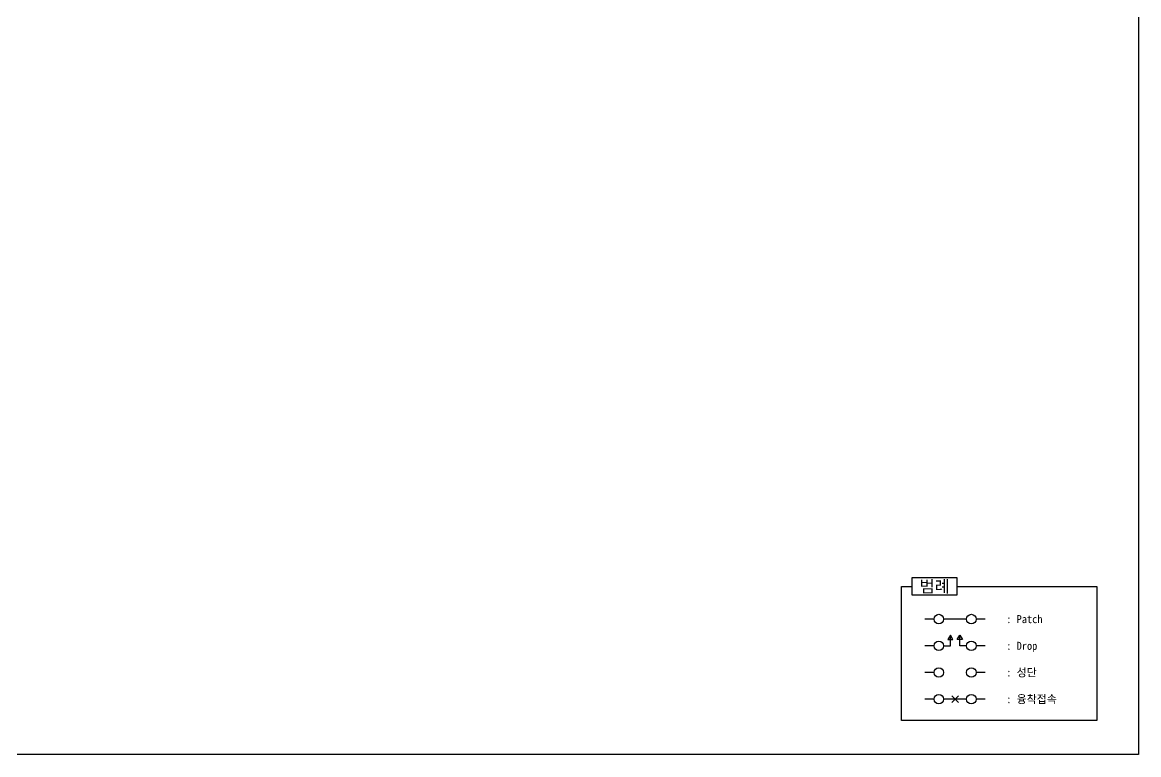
# Model space of a CAD drawing. Extents: x 10526 to 11696, y -1080 to -247.
# Drawn here: x 11138 to 11696, y -1080 to -714 of the extents above; entities that cross this region are included whole.
import ezdxf
from ezdxf.enums import TextEntityAlignment as Align

# ---------------------------------------------------------------- set-up
doc = ezdxf.new("R2010")
doc.units = 0
doc.header["$LTSCALE"] = 10
doc.header["$MEASUREMENT"] = 0
for name, color, linetype in [('TN-CABL', 4, 'Continuous'), ('TN-TABL', 3, 'Continuous'), ('TN-TABL-LIN1', 4, 'Continuous'), ('TN-TEXT', 3, 'Continuous'), ('TX-PAPR', 2, 'Continuous')]:
    doc.layers.add(name, color=color, linetype=linetype)
doc.styles.get("Standard").update_dxf_attribs({"font": 'GulimChe.ttf'})

msp = doc.modelspace()

# ---------------------------------------------------------------- linework, layer by layer
at = {"layer": 'TN-CABL', "flags": 128}
for points in [[(11593.84, -1012.22), (11589.27, -1012.22)], [(11610.09, -1012.22), (11598.64, -1012.22)], [(11619.45, -1012.22), (11614.88, -1012.22)], [(11593.84, -1025.56), (11589.27, -1025.56)], [(11619.45, -1025.56), (11614.88, -1025.56)], [(11593.84, -1038.89), (11589.27, -1038.89)], [(11619.45, -1038.89), (11614.88, -1038.89)], [(11593.84, -1052.22), (11589.27, -1052.22)], [(11610.09, -1052.22), (11598.64, -1052.22)], [(11619.45, -1052.22), (11614.88, -1052.22)]]:
    msp.add_lwpolyline(points, dxfattribs=at)
at = {"layer": 'TN-CABL', "ltscale": 1.5}
for points in [[(11598.64, -1025.56), (11602, -1025.56), (11602, -1020.15)], [(11610.09, -1025.56), (11606.73, -1025.56), (11606.73, -1020.15)], [(11602.67, -1050.53), (11606.06, -1053.92)], [(11606.06, -1050.53), (11602.67, -1053.92)]]:
    msp.add_lwpolyline(points, dxfattribs=at)
for points in [[(11602, -1020.15), (11600.68, -1022.43), (11603.31, -1022.43)], [(11606.73, -1020.15), (11608.04, -1022.43), (11605.41, -1022.43)]]:
    msp.add_lwpolyline(points, close=True, dxfattribs=at)
at = {"layer": 'TN-TABL', "ltscale": 0.6}
for centre in [(11596.24, -1012.22), (11612.49, -1012.22), (11596.24, -1025.56), (11612.49, -1025.56), (11596.24, -1038.89), (11612.49, -1038.89), (11596.24, -1052.22), (11612.49, -1052.22)]:
    msp.add_circle(centre, 2.4, dxfattribs=at)
at = {"layer": 'TN-TABL-LIN1'}
msp.add_lwpolyline([(11582.96, -991.44), (11605.31, -991.44), (11605.31, -1000.3), (11582.96, -1000.3)], close=True, dxfattribs=at)
msp.add_lwpolyline([(11605.31, -995.87), (11675.26, -995.87), (11675.26, -1062.81), (11577.56, -1062.81), (11577.56, -995.87), (11582.96, -995.87)], dxfattribs=at)
at = {"layer": 'TX-PAPR'}
msp.add_lwpolyline([(11696.11, -1079.94), (10525.99, -1079.94), (10525.99, -321.42), (11696.11, -321.42)], close=True, dxfattribs=at)

# ---------------------------------------------------------------- texts
at = {"layer": 'TN-TEXT'}
msp.add_text('범례', height=6, dxfattribs=at).set_placement((11594.14, -995.87), align=Align.MIDDLE_CENTER)
for s, p in [(': Patch', (11629.95, -1012.22)), (': Drop', (11629.95, -1025.56)), (': 성단', (11629.95, -1038.89)), (': 융착접속', (11629.95, -1052.22))]:
    msp.add_text(s, height=4, dxfattribs=at).set_placement(p, align=Align.MIDDLE_LEFT)

doc.saveas('drawing.dxf')
